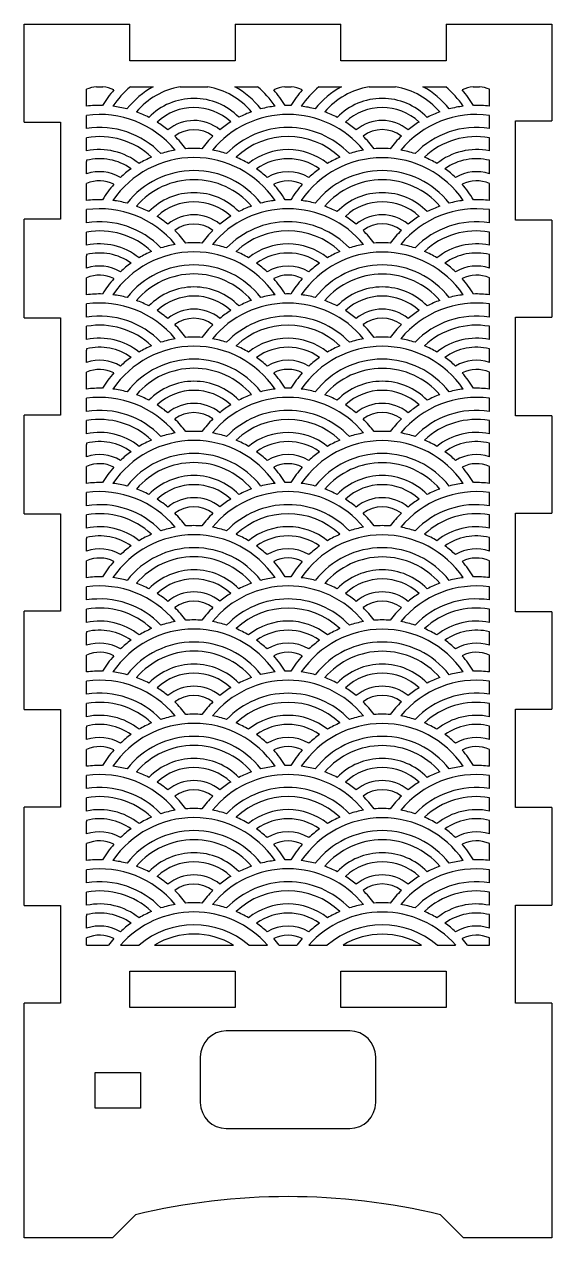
# Model space of a CAD drawing. Header units: millimetres. Extents: x -37 to 4, y -469 to 44.
# Drawn here: x -36.8 to 3.8, y -49.3 to 44 of the extents above; entities that cross this region are included whole.
import ezdxf

# ---------------------------------------------------------------- set-up
doc = ezdxf.new("R2010")
doc.units = ezdxf.units.MM

msp = doc.modelspace()

# ---------------------------------------------------------------- linework, layer by layer
at = {"color": 7, "linetype": 'Continuous', "lineweight": 25}
for p, q in [((-36.829, 44.022), (-28.709, 44.022)), ((-36.829, 36.495), (-36.829, 44.022)), ((-28.709, 41.222), (-28.709, 44.022)), ((-20.589, 44.022), (-20.589, 41.222)), ((-20.589, 44.022), (-12.469, 44.022)), ((-12.469, 41.222), (-12.469, 44.022)), ((-4.349, 44.022), (3.771, 44.022)), ((-4.349, 44.022), (-4.349, 41.222)), ((3.771, 44.022), (3.771, 36.586)), ((-20.589, 41.222), (-28.709, 41.222)), ((-4.349, 41.222), (-12.469, 41.222)), ((-31.281, 39.222), (-30.777, 39.222)), ((-28.659, 39.222), (-26.903, 39.222)), ((-24.841, 39.222), (-22.691, 39.222)), ((-20.63, 39.222), (-18.874, 39.222)), ((-16.781, 39.222), (-16.277, 39.222)), ((-14.152, 39.222), (-12.416, 39.222)), ((-10.295, 39.222), (-8.247, 39.222)), ((-6.142, 39.222), (-4.392, 39.222)), ((-2.277, 39.222), (-1.778, 39.222)), ((-32.029, 37.724), (-32.029, 39.022)), ((-1.029, 37.724), (-1.029, 39.022)), ((-36.829, 36.495), (-34.029, 36.495)), ((-34.029, 36.495), (-34.029, 29.049)), ((-32.029, 36.008), (-32.029, 37.018)), ((-1.029, 36.008), (-1.029, 37.018)), ((0.971, 36.586), (3.771, 36.586)), ((0.971, 28.967), (0.971, 36.586)), ((-32.029, 34.281), (-32.029, 35.299)), ((-1.029, 34.281), (-1.029, 35.299)), ((-32.029, 32.522), (-32.029, 33.472)), ((-1.029, 32.522), (-1.029, 33.563)), ((-32.029, 30.472), (-32.029, 31.772)), ((-1.029, 30.474), (-1.029, 31.772)), ((-36.829, 21.44), (-36.829, 29.049)), ((-34.029, 29.049), (-36.829, 29.049)), ((-32.029, 28.758), (-32.029, 29.768)), ((-1.029, 28.758), (-1.029, 29.768)), ((3.771, 28.967), (0.971, 28.967)), ((3.771, 28.967), (3.771, 21.513)), ((-32.029, 27.031), (-32.029, 28.049)), ((-1.029, 27.031), (-1.029, 28.049)), ((-32.029, 25.272), (-32.029, 26.222)), ((-1.029, 25.272), (-1.029, 26.313)), ((-32.029, 23.222), (-32.029, 24.522)), ((-1.029, 23.224), (-1.029, 24.522)), ((-32.029, 21.508), (-32.029, 22.518)), ((-1.029, 21.508), (-1.029, 22.518)), ((0.971, 21.513), (3.771, 21.513)), ((0.971, 13.913), (0.971, 21.513)), ((-36.829, 21.44), (-34.029, 21.44)), ((-34.029, 21.44), (-34.029, 13.976)), ((-32.029, 19.781), (-32.029, 20.799)), ((-1.029, 19.781), (-1.029, 20.799)), ((-32.029, 18.022), (-32.029, 18.972)), ((-1.029, 18.022), (-1.029, 19.063)), ((-32.029, 15.972), (-32.029, 17.272)), ((-1.029, 15.974), (-1.029, 17.272)), ((-32.029, 14.258), (-32.029, 15.268)), ((-1.029, 14.258), (-1.029, 15.268)), ((-34.029, 13.976), (-36.829, 13.976)), ((-36.829, 6.386), (-36.829, 13.976)), ((-32.029, 12.531), (-32.029, 13.549)), ((-1.029, 12.531), (-1.029, 13.549)), ((3.771, 13.913), (0.971, 13.913)), ((3.771, 13.913), (3.771, 6.44)), ((-32.029, 10.772), (-32.029, 11.722)), ((-1.029, 10.772), (-1.029, 11.813)), ((-32.029, 8.722), (-32.029, 10.022)), ((-1.029, 8.724), (-1.029, 10.022)), ((-32.029, 7.008), (-32.029, 8.018)), ((-1.029, 7.008), (-1.029, 8.018)), ((-36.829, 6.386), (-34.029, 6.386)), ((-34.029, 6.386), (-34.029, -1.096)), ((-32.029, 5.281), (-32.029, 6.299)), ((-1.029, 5.281), (-1.029, 6.299)), ((0.971, -1.142), (0.971, 6.44)), ((0.971, 6.44), (3.771, 6.44)), ((-32.029, 3.522), (-32.029, 4.472)), ((-1.029, 3.522), (-1.029, 4.563)), ((-32.029, 1.472), (-32.029, 2.772)), ((-1.029, 1.474), (-1.029, 2.772)), ((-32.029, -0.242), (-32.029, 0.768)), ((-1.029, -0.242), (-1.029, 0.768)), ((-34.029, -1.096), (-36.829, -1.096)), ((-36.829, -8.669), (-36.829, -1.096)), ((-32.029, -1.969), (-32.029, -0.951)), ((-1.029, -1.969), (-1.029, -0.951)), ((3.771, -1.142), (0.971, -1.142)), ((3.771, -1.142), (3.771, -8.633)), ((-32.029, -3.728), (-32.029, -2.778)), ((-1.029, -3.728), (-1.029, -2.687)), ((-32.029, -5.778), (-32.029, -4.478)), ((-1.029, -5.776), (-1.029, -4.478)), ((-32.029, -7.492), (-32.029, -6.482)), ((-1.029, -7.492), (-1.029, -6.482)), ((-32.029, -9.219), (-32.029, -8.201)), ((-1.029, -9.219), (-1.029, -8.201)), ((-36.829, -8.669), (-34.029, -8.669)), ((-34.029, -8.669), (-34.029, -16.169)), ((0.971, -16.196), (0.971, -8.633)), ((0.971, -8.633), (3.771, -8.633)), ((-32.029, -10.978), (-32.029, -10.028)), ((-1.029, -10.978), (-1.029, -9.937)), ((-32.029, -13.028), (-32.029, -11.728)), ((-1.029, -13.026), (-1.029, -11.728)), ((-32.029, -14.742), (-32.029, -13.732)), ((-1.029, -14.742), (-1.029, -13.732)), ((-32.029, -16.469), (-32.029, -15.451)), ((-1.029, -16.469), (-1.029, -15.451)), ((-36.829, -23.724), (-36.829, -16.169)), ((-34.029, -16.169), (-36.829, -16.169)), ((3.771, -16.196), (0.971, -16.196)), ((3.771, -16.196), (3.771, -23.705)), ((-32.029, -18.228), (-32.029, -17.278)), ((-1.029, -18.228), (-1.029, -17.187)), ((-32.029, -20.278), (-32.029, -18.978)), ((-1.029, -20.276), (-1.029, -18.978)), ((-32.029, -21.992), (-32.029, -20.982)), ((-1.029, -21.992), (-1.029, -20.982)), ((-32.029, -23.719), (-32.029, -22.701)), ((-1.029, -23.719), (-1.029, -22.701)), ((-36.829, -23.724), (-34.029, -23.724)), ((-34.029, -23.724), (-34.029, -31.242)), ((0.971, -23.705), (3.771, -23.705)), ((0.971, -31.251), (0.971, -23.705)), ((-32.029, -25.478), (-32.029, -24.528)), ((-1.029, -25.478), (-1.029, -24.437)), ((-32.029, -26.778), (-32.029, -26.228)), ((-32.029, -26.778), (-30.342, -26.778)), ((-29.423, -26.778), (-27.997, -26.778)), ((-26.803, -26.778), (-20.73, -26.778)), ((-19.535, -26.778), (-18.109, -26.778)), ((-17.217, -26.778), (-15.842, -26.778)), ((-14.919, -26.778), (-13.511, -26.778)), ((-12.292, -26.778), (-6.25, -26.778)), ((-5.048, -26.778), (-3.625, -26.778)), ((-2.717, -26.778), (-1.029, -26.778)), ((-1.029, -26.778), (-1.029, -26.228)), ((-28.709, -31.578), (-28.709, -28.778)), ((-28.709, -28.778), (-20.589, -28.778)), ((-20.589, -28.778), (-20.589, -31.578)), ((-12.469, -31.578), (-12.469, -28.778)), ((-12.469, -28.778), (-4.349, -28.778)), ((-4.349, -28.778), (-4.349, -31.578)), ((-36.829, -49.278), (-36.829, -31.242)), ((-34.029, -31.242), (-36.829, -31.242)), ((-20.589, -31.578), (-28.709, -31.578)), ((-4.349, -31.578), (-12.469, -31.578)), ((3.771, -31.251), (0.971, -31.251)), ((3.771, -31.251), (3.771, -49.278)), ((-11.779, -33.378), (-21.279, -33.378)), ((-23.279, -35.378), (-23.279, -38.878)), ((-9.779, -38.878), (-9.779, -35.378)), ((-31.379, -36.578), (-27.879, -36.578)), ((-31.379, -39.328), (-31.379, -36.578)), ((-27.879, -36.578), (-27.879, -39.328)), ((-27.879, -39.328), (-31.379, -39.328)), ((-21.279, -40.878), (-11.779, -40.878)), ((-28.263, -47.512), (-30.029, -49.278)), ((-4.796, -47.512), (-3.029, -49.278)), ((-30.029, -49.278), (-36.829, -49.278)), ((3.771, -49.278), (-3.029, -49.278))]:
    msp.add_line(p, q, dxfattribs=at)
for centre, radius, start, end in [((-31.029, 36.785), 2.45, 95.90404, 114.08949), ((-31.029, 36.785), 2.45, 63.27198, 84.09596), ((-23.766, 33.472), 7.55, 130.39158, 145.74529), ((-23.766, 33.472), 6.55, 118.60832, 141.9212), ((-23.766, 33.472), 5.85, 100.59142, 139.31288), ((-23.766, 33.472), 5.85, 40.78111, 79.40858), ((-23.766, 33.472), 6.55, 38.14243, 61.39168), ((-23.766, 33.472), 7.55, 34.28218, 49.60842), ((-16.529, 36.785), 2.45, 95.90391, 116.728), ((-16.529, 36.785), 2.45, 63.27197, 84.09609), ((-9.272, 33.461), 7.55, 130.26654, 145.64906), ((-9.279, 33.472), 6.55, 118.61441, 141.89239), ((-9.271, 33.462), 5.85, 100.08157, 139.20383), ((-9.271, 33.462), 5.85, 40.85608, 79.91843), ((-9.279, 33.472), 6.55, 38.10764, 61.38559), ((-9.272, 33.461), 7.55, 34.36675, 49.73346), ((-2.027, 36.793), 2.442, 95.86734, 116.84656), ((-2.027, 36.793), 2.442, 65.88088, 84.13266), ((-23.779, 33.472), 8.25, 138.17834, 148.50351), ((-23.766, 33.472), 4.85, 44.48064, 135.66837), ((-23.779, 33.472), 8.25, 31.49649, 41.82166), ((-9.279, 33.472), 8.25, 138.17832, 148.5036), ((-9.279, 33.472), 4.85, 44.4026, 135.59746), ((-9.279, 33.472), 8.25, 31.4965, 41.80677), ((-31.029, 29.535), 8.25, 88.50351, 96.96206), ((-31.029, 29.535), 8.25, 75.2015, 82.87884), ((-23.766, 33.472), 4.15, 47.03358, 133.16706), ((-16.529, 29.535), 8.25, 96.95155, 104.64206), ((-16.529, 29.535), 8.25, 88.50351, 91.49649), ((-16.529, 29.535), 8.25, 75.28126, 82.86825), ((-9.279, 33.472), 4.15, 46.92938, 133.0707), ((-2.029, 29.535), 8.25, 97.03487, 104.71869), ((-2.029, 29.535), 8.25, 83.0379, 91.49645), ((-31.029, 29.535), 7.55, 39.59237, 97.61121), ((-31.029, 29.535), 8.25, 62.6215, 69.95913), ((-31.029, 29.535), 8.25, 50.45417, 57.57173), ((-23.766, 33.472), 3.15, 50.65018, 129.65944), ((-16.529, 29.535), 7.55, 39.59237, 140.40764), ((-16.529, 29.535), 8.25, 122.29952, 129.42757), ((-16.529, 29.535), 8.25, 109.89298, 117.2421), ((-16.529, 29.535), 8.25, 62.69141, 69.94082), ((-16.529, 29.535), 8.25, 50.51519, 57.63789), ((-9.279, 33.472), 3.15, 50.49078, 129.50936), ((-2.029, 29.535), 7.55, 82.38875, 140.40755), ((-2.029, 29.535), 8.25, 122.36205, 129.48474), ((-2.029, 29.535), 8.25, 109.96525, 117.30853), ((-31.029, 29.535), 6.55, 43.87763, 98.78178), ((-23.777, 33.463), 2.45, 53.13716, 126.9286), ((-16.529, 29.535), 6.55, 43.87764, 136.12237), ((-9.279, 33.472), 2.45, 52.95755, 127.04265), ((-2.029, 29.535), 6.55, 81.2182, 136.12236), ((-31.029, 29.535), 5.85, 46.87256, 99.84248), ((-31.029, 29.535), 8.25, 36.55339, 45.52457), ((-16.529, 29.535), 8.25, 134.45869, 143.44661), ((-16.529, 29.535), 5.85, 46.87281, 133.12679), ((-16.529, 29.535), 8.25, 36.55339, 45.58177), ((-2.029, 29.535), 8.25, 134.41816, 143.44657), ((-2.029, 29.535), 5.85, 80.1575, 133.12742), ((-31.029, 29.535), 4.85, 51.21729, 101.8989), ((-31.029, 29.535), 4.15, 54.37553, 103.93631), ((-23.766, 26.222), 7.55, 34.28218, 145.7343), ((-23.779, 26.222), 8.25, 113.20592, 120.70108), ((-23.779, 26.222), 8.25, 99.99567, 107.84838), ((-23.779, 26.222), 8.25, 85.67087, 94.32913), ((-23.779, 26.222), 8.25, 72.15162, 80.00433), ((-23.779, 26.222), 8.25, 59.29892, 66.79408), ((-16.529, 29.535), 4.85, 51.2173, 128.78271), ((-16.529, 29.535), 4.15, 54.37554, 125.62449), ((-9.272, 26.211), 7.55, 34.36675, 145.64906), ((-9.279, 26.222), 8.25, 113.20642, 120.70107), ((-9.279, 26.222), 8.25, 99.99567, 107.84838), ((-9.279, 26.222), 8.25, 85.67095, 94.32913), ((-9.279, 26.222), 8.25, 72.15162, 80.00432), ((-9.279, 26.222), 8.25, 59.29892, 66.79408), ((-2.029, 29.535), 4.85, 78.10108, 128.7827), ((-2.029, 29.535), 4.15, 76.05656, 125.62446), ((-23.779, 33.472), 8.25, 179.36913, 180), ((-31.029, 29.535), 3.15, 59.26862, 108.50775), ((-23.779, 26.222), 8.25, 125.85866, 133.13219), ((-23.766, 26.222), 6.55, 38.14243, 141.89239), ((-23.779, 26.222), 8.25, 46.868, 54.14134), ((-16.529, 29.535), 3.15, 59.27003, 120.72997), ((-9.279, 26.222), 8.25, 125.85865, 133.13201), ((-9.279, 26.222), 6.55, 38.10764, 141.89239), ((-9.279, 26.222), 8.25, 46.86799, 54.14134), ((-2.029, 29.535), 3.15, 71.49059, 120.72997), ((-31.029, 29.535), 2.45, 63.27198, 114.08949), ((-23.779, 26.222), 8.25, 138.17834, 148.50351), ((-23.766, 26.222), 5.85, 40.78111, 139.2691), ((-16.529, 29.535), 2.45, 63.27197, 116.728), ((-23.779, 26.222), 8.25, 31.49649, 41.82166), ((-9.279, 26.222), 8.25, 138.17833, 148.50356), ((-9.271, 26.212), 5.85, 40.85608, 139.20383), ((-2.027, 29.543), 2.442, 65.88088, 116.84656), ((-23.766, 26.222), 4.85, 44.48064, 135.59746), ((-9.279, 26.222), 4.85, 44.4026, 135.59746), ((-9.279, 26.222), 8.25, 31.4965, 41.80677), ((-31.016, 22.285), 8.25, 88.59478, 97.05399), ((-31.016, 22.285), 8.25, 75.28126, 82.96508), ((-31.016, 22.285), 8.25, 62.69141, 70.03469), ((-23.766, 26.222), 4.15, 47.03358, 133.0707), ((-16.529, 22.285), 8.25, 109.89298, 117.2421), ((-16.529, 22.285), 8.25, 96.95155, 104.64206), ((-16.529, 22.285), 8.25, 88.50351, 91.49649), ((-16.529, 22.285), 8.25, 75.28126, 82.86825), ((-16.529, 22.285), 8.25, 62.69141, 69.94082), ((-9.279, 26.222), 4.15, 46.92938, 133.0707), ((-2.029, 22.285), 8.25, 109.96525, 117.30853), ((-2.029, 22.285), 8.25, 97.03487, 104.71869), ((-2.029, 22.285), 8.25, 83.0379, 91.49645), ((-31.029, 22.285), 7.55, 39.59237, 97.61121), ((-31.016, 22.285), 8.25, 50.5152, 57.63789), ((-23.766, 26.222), 3.15, 50.65018, 129.50935), ((-16.529, 22.285), 7.55, 39.59237, 140.40764), ((-16.529, 22.285), 8.25, 122.29952, 129.42757), ((-16.529, 22.285), 8.25, 50.51518, 57.63792), ((-9.279, 26.222), 3.15, 50.49064, 129.50935), ((-2.029, 22.285), 7.55, 82.38875, 140.40755), ((-2.031, 22.287), 8.248, 122.36145, 129.48615), ((-31.029, 22.285), 6.55, 43.87763, 98.78178), ((-31.029, 22.285), 5.85, 46.87256, 99.84248), ((-23.777, 26.213), 2.45, 53.13716, 126.71655), ((-31.016, 22.285), 8.25, 36.56418, 45.58177), ((-16.529, 22.285), 8.25, 134.45869, 143.44661), ((-16.529, 22.285), 6.55, 43.87764, 136.12237), ((-16.529, 22.285), 5.85, 46.87281, 133.12679), ((-9.279, 26.222), 2.45, 52.95755, 127.04265), ((-16.529, 22.285), 8.25, 36.55339, 45.58177), ((-2.029, 22.285), 8.25, 134.41816, 143.44657), ((-2.029, 22.285), 6.55, 81.2182, 136.12236), ((-2.029, 22.285), 5.85, 80.1575, 133.12742), ((-31.029, 22.285), 4.85, 51.21729, 101.8989), ((-23.779, 18.972), 8.25, 99.99567, 107.84838), ((-23.779, 18.972), 8.25, 85.67087, 94.24407), ((-23.779, 18.972), 8.25, 72.15162, 80.00433), ((-16.529, 22.285), 4.85, 51.2173, 128.78271), ((-9.279, 18.972), 8.25, 99.99567, 107.84838), ((-9.279, 18.972), 8.25, 85.67095, 94.32913), ((-9.279, 18.972), 8.25, 72.15162, 80.00432), ((-2.029, 22.285), 4.85, 78.10108, 128.7827), ((-31.029, 22.285), 4.15, 54.37553, 103.93631), ((-23.779, 26.222), 8.25, 179.36913, 180), ((-23.766, 18.972), 7.55, 34.28218, 145.7343), ((-23.779, 18.972), 8.25, 113.20592, 120.70108), ((-23.779, 18.972), 8.25, 59.29892, 66.79408), ((-16.529, 22.285), 4.15, 54.37554, 125.62449), ((-9.272, 18.961), 7.55, 34.36674, 145.64906), ((-9.279, 18.972), 8.25, 113.20642, 120.70107), ((-9.279, 18.972), 8.25, 59.29892, 66.79408), ((-2.029, 22.285), 4.15, 76.05656, 125.62446), ((-31.029, 22.285), 3.15, 59.26862, 108.50775), ((-23.779, 18.972), 8.25, 125.85866, 133.13219), ((-23.766, 18.972), 6.55, 38.14243, 141.89239), ((-23.779, 18.972), 8.25, 46.868, 54.14134), ((-16.529, 22.285), 3.15, 59.27003, 120.72997), ((-9.279, 18.972), 8.25, 125.85865, 133.13201), ((-9.279, 18.972), 6.55, 38.10761, 141.89239), ((-9.279, 18.972), 8.25, 46.86799, 54.14134), ((-2.029, 22.285), 3.15, 71.49059, 120.72997), ((-31.029, 22.285), 2.45, 63.27198, 114.08949), ((-23.779, 18.972), 8.25, 138.17834, 148.50351), ((-23.766, 18.972), 5.85, 40.78111, 139.2691), ((-16.529, 22.285), 2.45, 63.27197, 116.728), ((-23.779, 18.972), 8.25, 31.49649, 41.82166), ((-9.279, 18.972), 8.25, 138.17833, 148.50356), ((-9.271, 18.962), 5.85, 40.85606, 139.20383), ((-2.027, 22.293), 2.442, 65.88088, 116.84656), ((-9.279, 18.972), 8.25, 31.49648, 41.80677), ((-23.766, 18.972), 4.85, 44.48064, 135.59746), ((-9.279, 18.972), 4.85, 44.40253, 135.59746), ((-31.016, 15.035), 8.25, 88.59478, 97.05399), ((-31.029, 15.035), 7.55, 39.59237, 97.61121), ((-31.016, 15.035), 8.25, 75.28126, 82.96508), ((-31.016, 15.035), 8.25, 62.69141, 70.03469), ((-23.766, 18.972), 4.15, 47.03358, 133.0707), ((-16.529, 15.035), 7.55, 39.59237, 140.40764), ((-16.529, 15.035), 8.25, 109.89298, 117.2421), ((-16.529, 15.035), 8.25, 96.95155, 104.64206), ((-16.529, 15.035), 8.249, 88.50346, 91.49662), ((-16.529, 15.035), 8.25, 75.28126, 82.86825), ((-16.529, 15.035), 8.25, 62.6914, 69.94083), ((-9.279, 18.972), 4.15, 46.92933, 133.0707), ((-2.029, 15.035), 7.55, 82.38875, 140.40755), ((-2.03, 15.036), 8.249, 109.96501, 117.30907), ((-2.029, 15.035), 8.249, 97.03472, 104.71903), ((-2.029, 15.035), 8.25, 83.03778, 91.49674), ((-31.029, 15.035), 6.55, 43.87763, 98.78178), ((-31.016, 15.035), 8.25, 50.5152, 57.63789), ((-23.766, 18.972), 3.15, 50.65018, 129.50935), ((-16.529, 15.035), 8.25, 122.29952, 129.42757), ((-16.529, 15.035), 6.55, 43.87764, 136.12237), ((-16.529, 15.035), 8.25, 50.51519, 57.63789), ((-9.279, 18.972), 3.15, 50.49064, 129.50935), ((-2.03, 15.036), 8.249, 122.36171, 129.48552), ((-2.029, 15.035), 6.55, 81.2182, 136.12236), ((-31.029, 15.035), 5.85, 46.87256, 99.84248), ((-23.777, 18.963), 2.45, 53.13716, 126.71655), ((-31.016, 15.035), 8.25, 36.56418, 45.58177), ((-16.529, 15.035), 8.25, 134.45869, 143.44661), ((-16.529, 15.035), 5.85, 46.87281, 133.12679), ((-9.279, 18.972), 2.45, 52.95735, 127.04264), ((-16.529, 15.035), 8.25, 36.55341, 45.58174), ((-2.028, 15.034), 8.252, 134.41868, 143.4453), ((-2.029, 15.035), 5.85, 80.1575, 133.12742), ((-31.029, 15.035), 4.85, 51.21729, 101.8989), ((-23.779, 11.722), 8.25, 99.99567, 107.84838), ((-23.779, 11.722), 8.25, 85.67087, 94.24407), ((-23.779, 11.722), 8.25, 72.15162, 80.00433), ((-16.529, 15.035), 4.85, 51.2173, 128.78271), ((-9.279, 11.722), 8.25, 99.99567, 107.84838), ((-9.279, 11.722), 8.25, 85.67095, 94.32913), ((-9.279, 11.722), 8.25, 72.15162, 80.00432), ((-2.029, 15.035), 4.85, 78.10108, 128.7827), ((-31.029, 15.035), 4.15, 54.37553, 103.93631), ((-23.779, 18.972), 8.25, 179.36913, 180), ((-23.766, 11.722), 7.55, 34.28218, 145.7343), ((-23.779, 11.722), 8.25, 113.20592, 120.70108), ((-23.779, 11.722), 8.25, 59.29892, 66.79408), ((-16.529, 15.035), 4.15, 54.37554, 125.62449), ((-9.272, 11.711), 7.55, 34.36674, 145.64906), ((-9.279, 11.722), 8.25, 113.20642, 120.70107), ((-9.279, 11.722), 8.25, 59.29892, 66.79408), ((-2.029, 15.035), 4.15, 76.05656, 125.62446), ((-31.029, 15.035), 3.15, 59.26862, 108.50775), ((-23.779, 11.722), 8.25, 125.85866, 133.13219), ((-23.766, 11.722), 6.55, 38.14243, 141.89239), ((-23.779, 11.722), 8.25, 46.868, 54.14134), ((-16.529, 15.035), 3.15, 59.27003, 120.72997), ((-9.279, 11.722), 8.25, 125.85865, 133.13201), ((-9.279, 11.722), 6.55, 38.10761, 141.89239), ((-9.279, 11.722), 8.25, 46.86799, 54.14134), ((-2.029, 15.035), 3.15, 71.49059, 120.72997), ((-31.029, 15.035), 2.45, 63.27198, 114.08949), ((-23.779, 11.722), 8.25, 138.17834, 148.50351), ((-23.766, 11.722), 5.85, 40.78111, 139.2691), ((-16.529, 15.035), 2.45, 63.27197, 116.728), ((-23.779, 11.722), 8.25, 31.49649, 41.82166), ((-9.279, 11.722), 8.25, 138.17833, 148.50356), ((-9.271, 11.712), 5.85, 40.85606, 139.20383), ((-2.027, 15.043), 2.442, 65.88088, 116.84656), ((-9.279, 11.722), 8.25, 31.49648, 41.80677), ((-31.016, 7.785), 8.25, 88.59478, 97.05399), ((-31.016, 7.785), 8.25, 75.28126, 82.96508), ((-23.766, 11.722), 4.85, 44.48064, 135.59746), ((-23.766, 11.722), 4.15, 47.03358, 133.0707), ((-16.529, 7.785), 8.25, 96.95155, 104.64206), ((-16.529, 7.785), 8.249, 88.50346, 91.49662), ((-16.529, 7.785), 8.25, 75.28126, 82.86825), ((-9.279, 11.722), 4.85, 44.40253, 135.59746), ((-9.279, 11.722), 4.15, 46.92933, 133.0707), ((-2.029, 7.785), 8.249, 97.03472, 104.71903), ((-2.029, 7.785), 8.25, 83.03778, 91.49674), ((-31.029, 7.785), 7.55, 39.59237, 97.61121), ((-31.016, 7.785), 8.25, 62.69141, 70.03469), ((-16.529, 7.785), 7.55, 39.59237, 140.40764), ((-16.529, 7.785), 8.25, 109.89298, 117.2421), ((-16.529, 7.785), 8.25, 62.6914, 69.94083), ((-2.029, 7.785), 7.55, 82.38875, 140.40755), ((-2.03, 7.786), 8.249, 109.96501, 117.30907), ((-31.029, 7.785), 6.55, 43.87763, 98.78178), ((-31.016, 7.785), 8.25, 50.5152, 57.63789), ((-23.766, 11.722), 3.15, 50.65018, 129.50935), ((-23.777, 11.713), 2.45, 53.13716, 126.71655), ((-16.529, 7.785), 8.25, 122.29952, 129.42757), ((-16.529, 7.785), 6.55, 43.87764, 136.12237), ((-16.529, 7.785), 8.25, 50.51519, 57.63789), ((-9.279, 11.722), 3.15, 50.49064, 129.50935), ((-9.279, 11.722), 2.45, 52.95735, 127.04264), ((-2.03, 7.786), 8.249, 122.36171, 129.48552), ((-2.029, 7.785), 6.55, 81.2182, 136.12236), ((-31.029, 7.785), 5.85, 46.87256, 99.84248), ((-31.016, 7.785), 8.25, 36.56418, 45.58177), ((-16.529, 7.785), 8.25, 134.45869, 143.44661), ((-16.529, 7.785), 5.85, 46.87281, 133.12679), ((-16.529, 7.785), 8.25, 36.55341, 45.58174), ((-2.028, 7.784), 8.252, 134.41868, 143.4453), ((-2.029, 7.785), 5.85, 80.1575, 133.12742), ((-31.029, 7.785), 4.85, 51.21729, 101.8989), ((-23.779, 4.472), 8.25, 99.99567, 107.84838), ((-23.779, 4.472), 8.25, 85.67087, 94.24407), ((-23.779, 4.472), 8.25, 72.15162, 80.00433), ((-16.529, 7.785), 4.85, 51.2173, 128.78271), ((-9.279, 4.472), 8.25, 99.99567, 107.84838), ((-9.279, 4.472), 8.25, 85.67095, 94.32913), ((-9.279, 4.472), 8.25, 72.15162, 80.00432), ((-2.029, 7.785), 4.85, 78.10108, 128.7827), ((-31.029, 7.785), 4.15, 54.37553, 103.93631), ((-23.779, 11.722), 8.25, 179.36913, 180), ((-23.766, 4.472), 7.55, 34.28218, 145.7343), ((-23.779, 4.472), 8.25, 113.20592, 120.70108), ((-23.779, 4.472), 8.25, 59.29892, 66.79408), ((-16.529, 7.785), 4.15, 54.37554, 125.62449), ((-9.272, 4.461), 7.55, 34.36674, 145.64906), ((-9.279, 4.472), 8.25, 113.20642, 120.70107), ((-9.279, 4.472), 8.25, 59.29892, 66.79408), ((-2.029, 7.785), 4.15, 76.05656, 125.62446), ((-31.029, 7.785), 3.15, 59.26862, 108.50775), ((-23.779, 4.472), 8.25, 125.85866, 133.13219), ((-23.766, 4.472), 6.55, 38.14243, 141.89239), ((-23.766, 4.472), 5.85, 40.78111, 139.2691), ((-23.779, 4.472), 8.25, 46.868, 54.14134), ((-16.529, 7.785), 3.15, 59.27003, 120.72997), ((-9.279, 4.472), 8.25, 125.85865, 133.13201), ((-9.279, 4.472), 6.55, 38.10761, 141.89239), ((-9.271, 4.462), 5.85, 40.85606, 139.20383), ((-9.279, 4.472), 8.25, 46.86799, 54.14134), ((-2.029, 7.785), 3.15, 71.49059, 120.72997), ((-31.029, 7.785), 2.45, 63.27198, 114.08949), ((-23.779, 4.472), 8.25, 138.17834, 148.50351), ((-16.529, 7.785), 2.45, 63.27197, 116.728), ((-23.779, 4.472), 8.25, 31.49649, 41.82166), ((-9.279, 4.472), 8.25, 138.17833, 148.50356), ((-2.027, 7.793), 2.442, 65.88088, 116.84656), ((-9.279, 4.472), 8.25, 31.49648, 41.80677), ((-31.016, 0.535), 8.25, 88.59478, 97.05399), ((-31.016, 0.535), 8.25, 75.28126, 82.96508), ((-23.766, 4.472), 4.85, 44.48064, 135.59746), ((-23.766, 4.472), 4.15, 47.03358, 133.0707), ((-16.529, 0.535), 8.25, 96.95155, 104.64206), ((-16.529, 0.535), 8.249, 88.50346, 91.49662), ((-16.529, 0.535), 8.25, 75.28126, 82.86825), ((-9.279, 4.472), 4.85, 44.40253, 135.59746), ((-9.279, 4.472), 4.15, 46.92933, 133.0707), ((-2.029, 0.535), 8.249, 97.03472, 104.71903), ((-2.029, 0.535), 8.25, 83.03778, 91.49674), ((-31.029, 0.535), 7.55, 39.59237, 97.61121), ((-31.016, 0.535), 8.25, 62.69141, 70.03469), ((-31.016, 0.535), 8.25, 50.5152, 57.63789), ((-23.766, 4.472), 3.15, 50.65018, 129.50935), ((-16.529, 0.535), 7.55, 39.59237, 140.40764), ((-16.529, 0.535), 8.25, 122.29952, 129.42757), ((-16.529, 0.535), 8.25, 109.89298, 117.2421), ((-16.529, 0.535), 8.25, 62.6914, 69.94083), ((-16.529, 0.535), 8.25, 50.51519, 57.63789), ((-9.279, 4.472), 3.15, 50.49064, 129.50935), ((-2.029, 0.535), 7.55, 82.38875, 140.40755), ((-2.03, 0.536), 8.249, 122.36171, 129.48552), ((-2.03, 0.536), 8.249, 109.96501, 117.30907), ((-31.029, 0.535), 6.55, 43.87763, 98.78178), ((-23.777, 4.463), 2.45, 53.13716, 126.71655), ((-16.529, 0.535), 6.55, 43.87764, 136.12237), ((-9.279, 4.472), 2.45, 52.95735, 127.04264), ((-2.029, 0.535), 6.55, 81.2182, 136.12236), ((-31.029, 0.535), 5.85, 46.87256, 99.84248), ((-31.016, 0.535), 8.25, 36.56418, 45.58177), ((-16.529, 0.535), 8.25, 134.45869, 143.44661), ((-16.529, 0.535), 5.85, 46.87281, 133.12679), ((-16.529, 0.535), 8.25, 36.55341, 45.58174), ((-2.028, 0.534), 8.252, 134.41868, 143.4453), ((-2.029, 0.535), 5.85, 80.1575, 133.12742), ((-31.029, 0.535), 4.85, 51.21729, 101.8989), ((-31.029, 0.535), 4.15, 54.37553, 103.93631), ((-23.766, -2.778), 7.55, 34.28218, 145.7343), ((-23.779, -2.778), 8.25, 113.20592, 120.70108), ((-23.779, -2.778), 8.25, 99.99567, 107.84838), ((-23.779, -2.778), 8.25, 85.67087, 94.24407), ((-23.779, -2.778), 8.25, 72.15162, 80.00433), ((-23.779, -2.778), 8.25, 59.29892, 66.79408), ((-16.529, 0.535), 4.85, 51.2173, 128.78271), ((-16.529, 0.535), 4.15, 54.37554, 125.62449), ((-9.272, -2.789), 7.55, 34.36674, 145.64906), ((-9.279, -2.778), 8.25, 113.20642, 120.70107), ((-9.279, -2.778), 8.25, 99.99567, 107.84838), ((-9.279, -2.778), 8.25, 85.67095, 94.32913), ((-9.279, -2.778), 8.25, 72.15162, 80.00432), ((-9.279, -2.778), 8.25, 59.29892, 66.79408), ((-2.029, 0.535), 4.85, 78.10108, 128.7827), ((-2.029, 0.535), 4.15, 76.05656, 125.62446), ((-23.779, 4.472), 8.25, 179.36913, 180), ((-23.779, -2.778), 8.25, 125.85866, 133.13219), ((-23.766, -2.778), 6.55, 38.14243, 141.89239), ((-23.779, -2.778), 8.25, 46.868, 54.14134), ((-9.279, -2.778), 8.25, 125.85865, 133.13201), ((-9.279, -2.778), 6.55, 38.10761, 141.89239), ((-9.279, -2.778), 8.25, 46.86799, 54.14134), ((-31.029, 0.535), 3.15, 59.26862, 108.50775), ((-31.029, 0.535), 2.45, 63.27198, 114.08949), ((-23.766, -2.778), 5.85, 40.78111, 139.2691), ((-16.529, 0.535), 3.15, 59.27003, 120.72997), ((-16.529, 0.535), 2.45, 63.27197, 116.728), ((-9.271, -2.788), 5.85, 40.85606, 139.20383), ((-2.029, 0.535), 3.15, 71.49059, 120.72997), ((-2.027, 0.543), 2.442, 65.88088, 116.84656), ((-23.779, -2.778), 8.25, 138.17834, 148.50351), ((-23.766, -2.778), 4.85, 44.48064, 135.59746), ((-23.779, -2.778), 8.25, 31.49649, 41.82166), ((-9.279, -2.778), 8.25, 138.17833, 148.50356), ((-9.279, -2.778), 4.85, 44.40253, 135.59746), ((-9.279, -2.778), 8.25, 31.49648, 41.80677), ((-31.016, -6.715), 8.25, 88.59478, 97.05399), ((-31.016, -6.715), 8.25, 75.28126, 82.96508), ((-31.016, -6.715), 8.25, 62.69141, 70.03469), ((-23.766, -2.778), 4.15, 47.03358, 133.0707), ((-16.529, -6.715), 8.25, 109.89298, 117.2421), ((-16.529, -6.715), 8.25, 96.95155, 104.64206), ((-16.529, -6.715), 8.249, 88.50346, 91.49662), ((-16.529, -6.715), 8.25, 75.28126, 82.86825), ((-16.529, -6.715), 8.25, 62.6914, 69.94083), ((-9.279, -2.778), 4.15, 46.92933, 133.0707), ((-2.03, -6.714), 8.249, 109.96501, 117.30907), ((-2.029, -6.715), 8.249, 97.03472, 104.71903), ((-2.029, -6.715), 8.25, 83.03778, 91.49674), ((-31.029, -6.715), 7.55, 39.59237, 97.61121), ((-31.016, -6.715), 8.25, 50.5152, 57.63789), ((-23.766, -2.778), 3.15, 50.65018, 129.50935), ((-16.529, -6.715), 7.55, 39.59237, 140.40764), ((-16.529, -6.715), 8.25, 122.29952, 129.42757), ((-16.529, -6.715), 8.25, 50.51519, 57.63789), ((-9.279, -2.778), 3.15, 50.49064, 129.50935), ((-2.029, -6.715), 7.55, 82.38875, 140.40755), ((-2.03, -6.714), 8.249, 122.36171, 129.48552), ((-31.029, -6.715), 6.55, 43.87763, 98.78178), ((-31.029, -6.715), 5.85, 46.87256, 99.84248), ((-23.777, -2.787), 2.45, 53.13716, 126.71655), ((-31.016, -6.715), 8.25, 36.56418, 45.58177), ((-16.529, -6.715), 8.25, 134.45869, 143.44661), ((-16.529, -6.715), 6.55, 43.87764, 136.12237), ((-16.529, -6.715), 5.85, 46.87281, 133.12679), ((-9.279, -2.778), 2.45, 52.95735, 127.04264), ((-16.529, -6.715), 8.25, 36.55341, 45.58174), ((-2.028, -6.716), 8.252, 134.41868, 143.4453), ((-2.029, -6.715), 6.55, 81.2182, 136.12236), ((-2.029, -6.715), 5.85, 80.1575, 133.12742), ((-31.029, -6.715), 4.85, 51.21729, 101.8989), ((-23.779, -10.028), 8.25, 85.67087, 94.24407), ((-16.529, -6.715), 4.85, 51.2173, 128.78271), ((-9.279, -10.028), 8.25, 85.67095, 94.32913), ((-2.029, -6.715), 4.85, 78.10108, 128.7827), ((-31.029, -6.715), 4.15, 54.37553, 103.93631), ((-23.779, -2.778), 8.25, 179.36913, 180), ((-23.766, -10.028), 7.55, 34.28218, 145.7343), ((-23.779, -10.028), 8.25, 113.20592, 120.70108), ((-23.779, -10.028), 8.25, 99.99567, 107.84838), ((-23.779, -10.028), 8.25, 72.15162, 80.00433), ((-23.779, -10.028), 8.25, 59.29892, 66.79408), ((-16.529, -6.715), 4.15, 54.37554, 125.62449), ((-9.272, -10.039), 7.55, 34.36674, 145.64906), ((-9.279, -10.028), 8.25, 113.20642, 120.70107), ((-9.279, -10.028), 8.25, 99.99567, 107.84838), ((-9.279, -10.028), 8.25, 72.15162, 80.00432), ((-9.279, -10.028), 8.25, 59.29892, 66.79408), ((-2.029, -6.715), 4.15, 76.05656, 125.62446), ((-31.029, -6.715), 3.15, 59.26862, 108.50775), ((-23.779, -10.028), 8.25, 125.85866, 133.13219), ((-23.766, -10.028), 6.55, 38.14243, 141.89239), ((-23.779, -10.028), 8.25, 46.868, 54.14134), ((-16.529, -6.715), 3.15, 59.27003, 120.72997), ((-9.279, -10.028), 8.25, 125.85865, 133.13201), ((-9.279, -10.028), 6.55, 38.10761, 141.89239), ((-9.279, -10.028), 8.25, 46.86799, 54.14134), ((-2.029, -6.715), 3.15, 71.49059, 120.72997), ((-31.029, -6.715), 2.45, 63.27198, 114.08949), ((-23.779, -10.028), 8.25, 138.17834, 148.50351), ((-23.766, -10.028), 5.85, 40.78111, 139.2691), ((-16.529, -6.715), 2.45, 63.27197, 116.728), ((-23.779, -10.028), 8.25, 31.49649, 41.82166), ((-9.279, -10.028), 8.25, 138.17833, 148.50356), ((-9.271, -10.038), 5.85, 40.85606, 139.20383), ((-2.027, -6.707), 2.442, 65.88088, 116.84656), ((-9.279, -10.028), 8.25, 31.49648, 41.80677), ((-23.766, -10.028), 4.85, 44.48064, 135.59746), ((-9.279, -10.028), 4.85, 44.40253, 135.59746), ((-31.016, -13.965), 8.25, 88.59478, 97.05399), ((-31.029, -13.965), 7.55, 39.59237, 97.61121), ((-31.016, -13.965), 8.25, 75.28126, 82.96508), ((-31.016, -13.965), 8.25, 62.69141, 70.03469), ((-23.766, -10.028), 4.15, 47.03358, 133.0707), ((-16.529, -13.965), 7.55, 39.59237, 140.40764), ((-16.529, -13.965), 8.25, 109.89298, 117.2421), ((-16.529, -13.965), 8.25, 96.95155, 104.64206), ((-16.529, -13.965), 8.249, 88.50346, 91.49662), ((-16.529, -13.965), 8.25, 75.28126, 82.86825), ((-16.529, -13.965), 8.25, 62.6914, 69.94083), ((-9.279, -10.028), 4.15, 46.92933, 133.0707), ((-2.029, -13.965), 7.55, 82.38875, 140.40755), ((-2.03, -13.964), 8.249, 109.96501, 117.30907), ((-2.029, -13.965), 8.249, 97.03472, 104.71903), ((-2.029, -13.965), 8.25, 83.03778, 91.49674), ((-31.029, -13.965), 6.55, 43.87763, 98.78178), ((-31.016, -13.965), 8.25, 50.5152, 57.63789), ((-23.766, -10.028), 3.15, 50.65018, 129.50935), ((-16.529, -13.965), 8.25, 122.29952, 129.42757), ((-16.529, -13.965), 6.55, 43.87764, 136.12237), ((-16.529, -13.965), 8.25, 50.51519, 57.63789), ((-9.279, -10.028), 3.15, 50.49064, 129.50935), ((-2.03, -13.964), 8.249, 122.36171, 129.48552), ((-2.029, -13.965), 6.55, 81.2182, 136.12236), ((-31.029, -13.965), 5.85, 46.87256, 99.84248), ((-23.777, -10.037), 2.45, 53.13716, 126.71655), ((-31.016, -13.965), 8.25, 36.56418, 45.58177), ((-16.529, -13.965), 8.25, 134.45869, 143.44661), ((-16.529, -13.965), 5.85, 46.87281, 133.12679), ((-9.279, -10.028), 2.45, 52.95735, 127.04264), ((-16.529, -13.965), 8.25, 36.55341, 45.58174), ((-2.028, -13.966), 8.252, 134.41868, 143.4453), ((-2.029, -13.965), 5.85, 80.1575, 133.12742), ((-31.029, -13.965), 4.85, 51.21729, 101.8989), ((-23.779, -17.278), 8.25, 99.99567, 107.84838), ((-23.779, -17.278), 8.25, 85.67087, 94.24407), ((-23.779, -17.278), 8.25, 72.15162, 80.00433), ((-16.529, -13.965), 4.85, 51.2173, 128.78271), ((-9.279, -17.278), 8.25, 99.99567, 107.84838), ((-9.279, -17.278), 8.25, 85.67095, 94.32913), ((-9.279, -17.278), 8.25, 72.15162, 80.00432), ((-2.029, -13.965), 4.85, 78.10108, 128.7827), ((-31.029, -13.965), 4.15, 54.37553, 103.93631), ((-23.779, -10.028), 8.25, 179.36913, 180), ((-23.766, -17.278), 7.55, 34.28218, 145.7343), ((-23.779, -17.278), 8.25, 113.20592, 120.70108), ((-23.779, -17.278), 8.25, 59.29892, 66.79408), ((-16.529, -13.965), 4.15, 54.37554, 125.62449), ((-9.272, -17.289), 7.55, 34.36674, 145.64906), ((-9.279, -17.278), 8.25, 113.20642, 120.70107), ((-9.279, -17.278), 8.25, 59.29892, 66.79408), ((-2.029, -13.965), 4.15, 76.05656, 125.62446), ((-31.029, -13.965), 3.15, 59.26862, 108.50775), ((-23.779, -17.278), 8.25, 125.85866, 133.13219), ((-23.766, -17.278), 6.55, 38.14243, 141.89239), ((-23.779, -17.278), 8.25, 46.868, 54.14134), ((-16.529, -13.965), 3.15, 59.27003, 120.72997), ((-9.279, -17.278), 8.25, 125.85865, 133.13201), ((-9.279, -17.278), 6.55, 38.10761, 141.89239), ((-9.279, -17.278), 8.25, 46.86799, 54.14134), ((-2.029, -13.965), 3.15, 71.49059, 120.72997), ((-31.029, -13.965), 2.45, 63.27198, 114.08949), ((-23.779, -17.278), 8.25, 138.17834, 148.50351), ((-23.766, -17.278), 5.85, 40.78111, 139.2691), ((-16.529, -13.965), 2.45, 63.27197, 116.728), ((-23.779, -17.278), 8.25, 31.49649, 41.82166), ((-9.279, -17.278), 8.25, 138.17833, 148.50356), ((-9.271, -17.288), 5.85, 40.85606, 139.20383), ((-2.027, -13.957), 2.442, 65.88088, 116.84656), ((-9.279, -17.278), 8.25, 31.49648, 41.80677), ((-31.016, -21.215), 8.25, 88.59478, 97.05399), ((-31.016, -21.215), 8.25, 75.28126, 82.96508), ((-23.766, -17.278), 4.85, 44.48064, 135.59746), ((-16.529, -21.215), 8.25, 96.95155, 104.64206), ((-16.529, -21.215), 8.249, 88.50346, 91.49662), ((-16.529, -21.215), 8.25, 75.28126, 82.86825), ((-9.279, -17.278), 4.85, 44.40253, 135.59746), ((-2.029, -21.215), 8.249, 97.03472, 104.71903), ((-2.029, -21.215), 8.25, 83.03778, 91.49674), ((-31.029, -21.215), 7.55, 39.59237, 97.61121), ((-31.016, -21.215), 8.25, 62.69141, 70.03469), ((-23.766, -17.278), 4.15, 47.03358, 133.0707), ((-16.529, -21.215), 7.55, 39.59237, 140.40764), ((-16.529, -21.215), 8.25, 109.89298, 117.2421), ((-16.529, -21.215), 8.25, 62.6914, 69.94083), ((-9.279, -17.278), 4.15, 46.92933, 133.0707), ((-2.029, -21.215), 7.55, 82.38875, 140.40755), ((-2.03, -21.214), 8.249, 109.96501, 117.30907), ((-31.029, -21.215), 6.55, 43.87763, 98.78178), ((-31.016, -21.215), 8.25, 50.5152, 57.63789), ((-23.766, -17.278), 3.15, 50.65018, 129.50935), ((-23.777, -17.287), 2.45, 53.13716, 126.71655), ((-16.529, -21.215), 8.25, 122.29952, 129.42757), ((-16.529, -21.215), 6.55, 43.87764, 136.12237), ((-16.529, -21.215), 8.25, 50.51519, 57.63789), ((-9.279, -17.278), 3.15, 50.49064, 129.50935), ((-9.279, -17.278), 2.45, 52.95735, 127.04264), ((-2.03, -21.214), 8.249, 122.36171, 129.48552), ((-2.029, -21.215), 6.55, 81.2182, 136.12236), ((-31.029, -21.215), 5.85, 46.87256, 99.84248), ((-31.016, -21.215), 8.25, 36.56418, 45.58177), ((-16.529, -21.215), 8.25, 134.45869, 143.44661), ((-16.529, -21.215), 5.85, 46.87281, 133.12679), ((-16.529, -21.215), 8.25, 36.55341, 45.58174), ((-2.028, -21.216), 8.252, 134.41868, 143.4453), ((-2.029, -21.215), 5.85, 80.1575, 133.12742), ((-31.029, -21.215), 4.85, 51.21729, 101.8989), ((-23.779, -24.528), 8.25, 99.99567, 107.84838), ((-23.779, -24.528), 8.25, 85.67087, 94.24407), ((-23.779, -24.528), 8.25, 72.15162, 80.00433), ((-16.529, -21.215), 4.85, 51.2173, 128.78271), ((-9.279, -24.528), 8.25, 99.99567, 107.84838), ((-9.279, -24.528), 8.25, 85.67095, 94.32913), ((-9.279, -24.528), 8.25, 72.15162, 80.00432), ((-2.029, -21.215), 4.85, 78.10108, 128.7827), ((-31.029, -21.215), 4.15, 54.37553, 103.93631), ((-23.779, -17.278), 8.25, 179.36913, 180), ((-23.766, -24.528), 7.55, 34.28218, 145.7343), ((-23.779, -24.528), 8.25, 113.20592, 120.70108), ((-23.779, -24.528), 8.25, 59.29892, 66.79408), ((-16.529, -21.215), 4.15, 54.37554, 125.62449), ((-9.272, -24.539), 7.55, 34.36674, 145.64906), ((-9.279, -24.528), 8.25, 113.20642, 120.70107), ((-9.279, -24.528), 8.25, 59.29892, 66.79408), ((-2.029, -21.215), 4.15, 76.05656, 125.62446), ((-31.029, -21.215), 3.15, 59.26862, 108.50775), ((-23.779, -24.528), 8.25, 125.85866, 133.13219), ((-23.766, -24.528), 6.55, 38.14243, 141.89239), ((-23.779, -24.528), 8.25, 46.868, 54.14134), ((-16.529, -21.215), 3.15, 59.27003, 120.72997), ((-9.279, -24.528), 8.25, 125.85865, 133.13201), ((-9.279, -24.528), 6.55, 38.10761, 141.89239), ((-9.279, -24.528), 8.25, 46.86799, 54.14134), ((-2.029, -21.215), 3.15, 71.49059, 120.72997), ((-31.029, -21.215), 2.45, 63.27198, 114.08949), ((-23.779, -24.528), 8.25, 138.17834, 148.50351), ((-23.766, -24.528), 5.85, 40.78111, 139.2691), ((-16.529, -21.215), 2.45, 63.27197, 116.728), ((-23.779, -24.528), 8.25, 31.49649, 41.82166), ((-9.279, -24.528), 8.25, 138.17833, 148.50356), ((-9.271, -24.538), 5.85, 40.85606, 139.20383), ((-2.027, -21.207), 2.442, 65.88088, 116.84656), ((-9.279, -24.528), 8.25, 31.49648, 41.80677), ((-31.016, -28.465), 8.25, 88.59478, 97.05399), ((-31.016, -28.465), 8.25, 75.28126, 82.96508), ((-23.766, -24.528), 4.85, 44.48064, 135.59746), ((-23.766, -24.528), 4.15, 47.03358, 133.0707), ((-16.529, -28.465), 8.25, 96.95155, 104.64206), ((-16.529, -28.465), 8.249, 88.50346, 91.49662), ((-16.529, -28.465), 8.25, 75.28126, 82.86825), ((-9.279, -24.528), 4.85, 44.40253, 135.59746), ((-9.279, -24.528), 4.15, 46.92933, 133.0707), ((-2.029, -28.465), 8.249, 97.03472, 104.71903), ((-2.029, -28.465), 8.25, 83.03778, 91.49674), ((-31.029, -28.465), 7.55, 39.59237, 97.61121), ((-31.016, -28.465), 8.25, 62.69141, 70.03469), ((-23.766, -24.528), 3.15, 50.65018, 129.50935), ((-16.529, -28.465), 7.55, 39.59237, 140.40764), ((-16.529, -28.465), 8.25, 109.89298, 117.2421), ((-16.529, -28.465), 8.25, 62.6914, 69.94083), ((-9.279, -24.528), 3.15, 50.49064, 129.50935), ((-2.029, -28.465), 7.55, 82.38875, 140.40755), ((-2.03, -28.464), 8.249, 109.96501, 117.30907), ((-31.029, -28.465), 6.55, 43.87763, 98.78178), ((-31.016, -28.465), 8.25, 50.5152, 57.63789), ((-23.777, -24.537), 2.45, 53.13716, 126.71655), ((-16.529, -28.465), 8.25, 122.29952, 129.42757), ((-16.529, -28.465), 6.55, 43.87764, 136.12237), ((-16.529, -28.465), 8.25, 50.51519, 57.63789), ((-9.279, -24.528), 2.45, 52.95735, 127.04264), ((-2.03, -28.464), 8.249, 122.36171, 129.48552), ((-2.029, -28.465), 6.55, 81.2182, 136.12236), ((-31.029, -28.465), 5.85, 46.87256, 99.84248), ((-31.016, -28.465), 8.25, 36.56418, 45.58177), ((-16.529, -28.465), 8.25, 134.45869, 143.44661), ((-16.529, -28.465), 5.85, 46.87281, 133.12679), ((-16.529, -28.465), 8.25, 36.55341, 45.58174), ((-2.028, -28.466), 8.252, 134.41868, 143.4453), ((-2.029, -28.465), 5.85, 80.1575, 133.12742), ((-31.029, -28.465), 4.85, 51.21729, 101.8989), ((-23.766, -31.778), 7.55, 41.4752, 138.5248), ((-23.779, -31.778), 8.25, 113.20592, 120.70108), ((-23.779, -31.778), 8.25, 99.99567, 107.84838), ((-23.779, -31.778), 8.25, 85.67087, 94.24407), ((-23.779, -31.778), 8.25, 72.15162, 80.00433), ((-23.779, -31.778), 8.25, 59.29892, 66.79408), ((-16.529, -28.465), 4.85, 51.2173, 128.78271), ((-9.272, -31.789), 7.55, 41.58329, 138.41671), ((-9.279, -31.778), 8.25, 113.20642, 120.70107), ((-9.279, -31.778), 8.25, 99.99567, 107.84838), ((-9.279, -31.778), 8.25, 85.67095, 94.32913), ((-9.279, -31.778), 8.25, 72.15162, 80.00432), ((-9.279, -31.778), 8.25, 59.29892, 66.79408), ((-2.029, -28.465), 4.85, 78.10108, 128.7827), ((-31.029, -28.465), 4.15, 54.37553, 103.93631), ((-23.779, -24.528), 8.25, 179.36913, 180), ((-23.779, -31.778), 8.25, 125.85866, 133.13219), ((-16.529, -28.465), 4.15, 54.37554, 125.62449), ((-23.779, -31.778), 8.25, 46.868, 54.14134), ((-9.279, -31.778), 8.25, 125.85865, 133.13201), ((-2.029, -28.465), 4.15, 76.05656, 125.62446), ((-9.279, -31.778), 8.25, 46.86799, 54.14134), ((-31.029, -28.465), 3.15, 59.26862, 108.50775), ((-31.029, -28.465), 2.45, 63.27198, 114.08949), ((-23.766, -31.778), 6.55, 49.76571, 130.23429), ((-23.766, -31.778), 5.85, 58.73298, 121.26702), ((-16.529, -28.465), 3.15, 59.27003, 120.72997), ((-16.529, -28.465), 2.45, 63.27197, 116.728), ((-9.279, -31.778), 6.55, 49.7612, 130.2388), ((-9.271, -31.788), 5.85, 58.90969, 121.09031), ((-2.029, -28.465), 3.15, 71.49059, 120.72997), ((-2.027, -28.457), 2.442, 65.88088, 116.84656), ((-23.779, -31.778), 8.25, 138.17834, 142.6948), ((-23.779, -31.778), 8.25, 37.3052, 41.82166), ((-9.28, -31.778), 8.25, 138.17831, 142.69491), ((-9.279, -31.778), 8.25, 37.3052, 41.80677), ((-21.279, -35.378), 2, 90, 180), ((-11.779, -35.378), 2, 0, 90), ((-21.279, -38.878), 2, 180, 270), ((-11.779, -38.878), 2, 270, 0), ((-16.529, -96.116), 50, 76.42747, 103.57253)]:
    msp.add_arc(centre, radius, start, end, dxfattribs=at)

doc.saveas('drawing.dxf')
